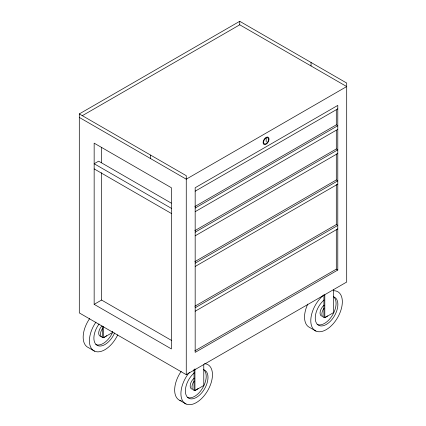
<?xml version="1.0" encoding="UTF-8"?>
<svg xmlns="http://www.w3.org/2000/svg" width="426" height="426" viewBox="0 0 426 426"><rect width="100%" height="100%" fill="white"/><g stroke="black" fill="none" stroke-linecap="round" stroke-linejoin="round"><path stroke-width="0.64" d="M79.3 113.928L239.742 21.3L346.7 83.054L346.7 282.039L186.258 374.667L79.3 312.913L79.3 113.928L186.258 175.682L186.258 374.667M82.175 115.771L239.742 24.799L346.7 86.553L186.258 179.181L79.3 117.427M195.172 191.189L337.786 108.854M194.836 206.546L336.3 124.871L337.786 125.729L195.172 208.064M195.172 211.685L337.786 129.344M194.836 230.652L336.3 148.983L337.786 149.84L195.172 232.175M195.172 235.818L337.786 153.482M94.157 304.34L171.406 348.937L171.406 187.76L94.157 143.157L94.157 304.34L101.585 300.048L171.39 340.353M194.836 261.649L336.3 179.974L337.786 180.832L195.172 263.167M195.172 266.474L337.786 184.133M102.554 326.225L102.554 337.243L103.438 337.754L112.283 332.647L112.283 331.353M194.836 306.246L336.3 224.571L337.786 225.429L195.172 307.769M195.172 311.23L337.786 228.89M194.836 350.848L336.3 269.173L337.786 270.031L337.786 105.398L195.172 187.738L195.172 352.371L337.786 270.031M194.048 369.358L194.048 390.088L194.932 390.599L203.777 385.493L203.777 364.762M323.92 295.127L323.92 317.157L324.804 317.668L333.649 312.562L333.649 289.882M171.284 203.127L98.614 161.172L94.157 163.744L171.406 208.346M94.157 168.893L171.406 213.49M315.943 331.077L309.691 327.472A22.519 12.753 -60 0 1 307.769 304.111M94.577 351.162L88.326 347.557A22.519 12.753 -60 0 1 89.673 318.552M179.82 400.403L186.071 404.013M336.3 109.94L336.3 124.871M336.3 130.473L336.3 148.983M336.3 153.924L336.3 179.974M336.3 184.586L336.3 224.571M336.3 229.358L336.3 269.173M324.804 294.59L324.804 317.668M311.049 62.468L311.049 65.966M266.197 138.413L266.197 141.847M239.742 21.3L239.742 24.799M194.932 368.841L194.932 390.599M150.607 155.101L150.607 158.6M103.438 326.545L103.438 337.754M101.585 147.492L101.585 162.748M101.585 172.7L101.585 300.048M204.528 363.682A22.519 12.753 -60 0 1 208.655 388.869A22.519 12.753 -60 0 1 184.351 402.921A22.519 12.753 -60 0 1 189.362 372.452M181.433 400.925A22.519 12.753 -60 0 1 181.167 371.397M204.304 369.965A16.145 9.143 -60 0 1 203.202 390.951A16.145 9.143 -60 0 1 186.253 395.472A16.145 9.143 -60 0 1 194.693 372.526M203.543 369.544A16.145 9.143 -60 0 1 202.749 387.852A16.145 9.143 -60 0 1 187.291 397.373M191.737 389.066A6.715 3.802 -60 0 1 190.411 384.225A6.715 3.802 -60 0 1 194.277 378.144M198.117 388.501A6.715 3.802 -60 0 1 192.43 389.044A6.715 3.802 -60 0 1 194.149 381.132M117.73 334.863A22.519 12.753 -60 0 1 93.912 350.822A22.519 12.753 -60 0 1 95.925 322.157M114.599 332.951A16.145 9.143 -60 0 1 97.123 345.321A16.145 9.143 -60 0 1 99.088 324.005M112.81 331.923A16.145 9.143 -60 0 1 95.797 344.522M101.25 336.423A6.715 3.802 -60 0 1 98.72 332.658A6.715 3.802 -60 0 1 101.979 325.986M106.622 335.656A6.715 3.802 -60 0 1 100.935 336.199A6.715 3.802 -60 0 1 102.655 328.286M333.798 290.729A22.519 12.753 -60 0 1 337.749 317.381A22.519 12.753 -60 0 1 312.593 328.079A22.519 12.753 -60 0 1 323.776 294.994M334.176 297.028A16.145 9.143 -60 0 1 333.212 317.823A16.145 9.143 -60 0 1 316.257 322.807A16.145 9.143 -60 0 1 324.074 300M333.414 296.613A16.145 9.143 -60 0 1 332.621 314.92A16.145 9.143 -60 0 1 317.162 324.436M321.609 316.129A6.715 3.802 -60 0 1 320.283 311.289A6.715 3.802 -60 0 1 324.149 305.208M327.594 315.927A6.715 3.802 -60 0 1 322.221 315.943A6.715 3.802 -60 0 1 324.021 308.2M266.836 143.711A4.201 2.428 -60 0 0 268.167 137.204A4.201 2.428 -60 0 0 263.193 141.613A4.201 2.428 -60 0 0 266.836 143.711M266.703 143.216A3.472 2.008 -60 0 0 267.8 137.832A3.472 2.008 -60 0 0 263.694 141.475A3.472 2.008 -60 0 0 266.703 143.216"/></g></svg>
